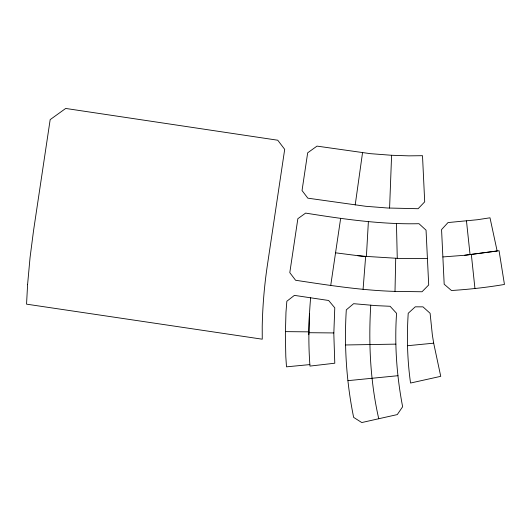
<?xml version="1.0" encoding="UTF-8"?>
<svg xmlns="http://www.w3.org/2000/svg" width="531" height="531" viewBox="0 0 531 531"><rect width="100%" height="100%" fill="white"/><g stroke="black" fill="none" stroke-linecap="round" stroke-linejoin="round"><path stroke-width="0.8" d="M395.004 291.393C361.624 290.417 328.543 285.247 295.575 280.255L289.8 272.642L297.858 218.692L305.624 213.104C343.112 219.057 380.919 224.567 418.979 223.697L426.048 230.175L428.703 284.955L422.019 291.758L395.004 291.393L395.714 258.305M309.858 364.591L286.494 366.841L285.804 356.533L285.366 334.444L285.97 312.361L286.846 301.236L294.4 295.375L328.649 300.486L334.776 307.827L333.813 333.694L334.789 363.211L309.965 366.085C308.245 343.358 308.617 320.492 310.628 297.798M308.823 334.669L309.42 313.668M370.751 305.179C368.441 343.179 370.26 381.537 378.749 418.733L361.77 422.55L353.639 417.373C346.444 382.054 344.055 345.814 346.305 309.845L353.619 303.692L375.902 305.624L390.093 306.281L396.571 313.33C394.433 344.579 396.743 376.014 402.631 406.759L397.274 414.592L378.749 418.733M389.588 208.079L391.599 155.278L408.923 155.855L422.503 155.689L424.7 201.833L418.109 208.716L387.61 208.006L365.693 206.287L307.834 198.169L302.039 190.543L307.675 152.815L317.007 146.111L370.372 153.665L391.599 155.278M368.381 221.639L366.403 256.413L400.487 258.524L427.415 258.458M363.078 289.329L365.66 256.347L366.403 256.413L357.589 255.643M355.206 204.959L362.54 152.669M330.713 285.525L340.656 218.327M464.784 255.265L499.06 250.712L504.45 284.45C486.914 287.417 469.212 289.382 451.463 290.51L444.181 284.231L441.56 229.584L448.018 222.569L477.508 219.721L489.994 217.796L497.142 251.017L464.784 255.265L442.881 256.938M397.971 375.702L347.958 380.654M407.523 345.721L433.681 343.179L440.737 376.333L410.549 383.037C407.297 359.945 406.693 336.521 408.226 313.263L415.269 306.825L422.975 306.858L430.103 313.283L432.34 334.869L433.681 343.179M395.887 344.134L345.628 344.964M285.446 331.629L308.903 331.855M308.889 332.705L333.833 332.937M335.552 252.816L365.633 256.679M471.336 254.488L474.946 288.479M466.47 220.909L470.054 254.634M396.445 223.405L397.268 258.378M27.599 284.483L26.55 304.157L262.254 339.196L262.221 326.492A503.614 490.903 6.8 0 1 267.412 265.022L284.696 149.35L277.753 140.224L65.698 108.45L50.173 119.634L33.513 230.852L30.048 257.615L27.599 284.483"/></g></svg>
